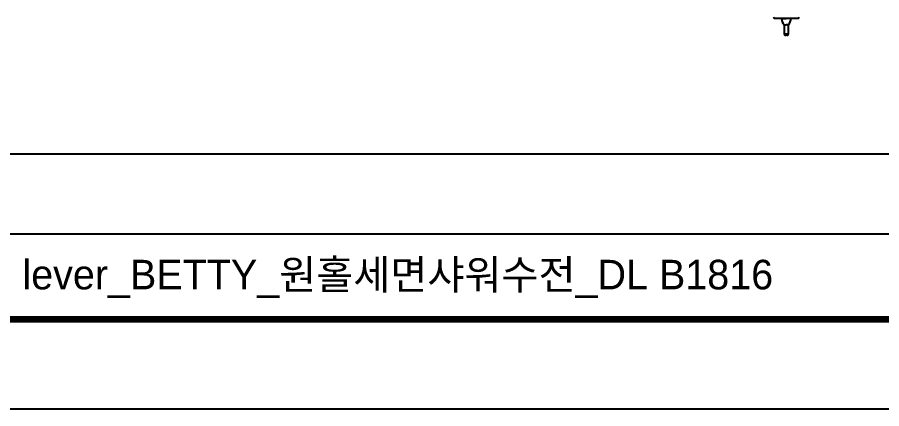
# Model space of a CAD drawing. Extents: x 1488 to 2842, y 0 to 992.
# Drawn here: x 1913.1 to 2324.5, y 0 to 186.1 of the extents above; entities that cross this region are included whole.
import ezdxf

# ---------------------------------------------------------------- set-up
doc = ezdxf.new("R2010")
doc.units = 0
doc.header["$LTSCALE"] = 10
doc.header["$MEASUREMENT"] = 0
doc.layers.get('0').update_dxf_attribs({"linetype": 'CONTINUOUS'})
doc.layers.add('1', color=7, linetype='CONTINUOUS')
doc.layers.add('치수선', color=7, linetype='CONTINUOUS', lineweight=20)
doc.styles.add('Daelim Dimension', font='')
doc.styles.get('Daelim Dimension').set_extended_font_data('나눔고딕')

msp = doc.modelspace()

# ---------------------------------------------------------------- linework, layer by layer
at = {"color": 5, "lineweight": -3}
msp.add_line((1509.68, 83.13), (2599.99, 83.13), dxfattribs=at)
at = {"lineweight": -3, "ltscale": 0.5}
msp.add_lwpolyline([(1487.9, 0), (2841.98, 0), (2841.98, 992.16), (1487.9, 992.16)], close=True, dxfattribs=at)
at = {"color": 5, "linetype": 'ByBlock', "lineweight": -3, "const_width": 3.12}
msp.add_lwpolyline([(1509.68, 42.48), (2820.08, 42.48), (2820.08, 969.12), (1509.68, 969.12)], close=True, dxfattribs=at)
at = {"layer": '1', "color": 7, "linetype": 'Continuous', "lineweight": -3}
for p, q in [((2273.46, 185.68), (2284.76, 185.68)), ((2276.91, 185.58), (2279.11, 185.58)), ((2279.11, 185.68), (2279.11, 185.58)), ((2281.31, 185.58), (2279.11, 185.58)), ((2278.11, 182.58), (2278.11, 178.18)), ((2278.11, 182.58), (2279.11, 182.58)), ((2280.11, 182.58), (2279.11, 182.58)), ((2280.11, 178.18), (2280.11, 182.58)), ((2279.11, 178.18), (2278.11, 178.18)), ((2278.71, 177.58), (2279.11, 177.58)), ((2280.11, 178.18), (2279.11, 178.18)), ((2279.51, 177.58), (2279.11, 177.58))]:
    msp.add_line(p, q, dxfattribs=at)
for centre, radius, start, end in [((2273.46, 186.18), 0.5, 181, 184), ((2273.46, 186.18), 0.5, 184, 270), ((2281.26, 185.58), 4.35, 180, 223.6029), ((2277.11, 185.98), 0.4, 270, 311.4098), ((2276.96, 185.58), 4.35, 316.3971, 0), ((2281.11, 185.98), 0.4, 228.5902, 270), ((2284.76, 186.18), 0.5, 270, 356), ((2284.76, 186.18), 0.5, 356, 359), ((2278.71, 178.18), 0.6, 180, 270.0008), ((2279.51, 178.18), 0.6, 269.9992, 0)]:
    msp.add_arc(centre, radius, start, end, dxfattribs=at)
at = {"layer": '치수선', "lineweight": -3}
msp.add_line((2437.6, 120.98), (1660.64, 120.98), dxfattribs=at)

# ---------------------------------------------------------------- texts
at = {"color": 2, "lineweight": -3, "insert": (1752.15, 70.81), "char_height": 14.0538, "width": 622.1015, "attachment_point": 1, "style": 'Daelim Dimension'}
msp.add_mtext('{\\fPretendard Variable SemiBold|b0|i0|c129|p2;대림바스(주)} Single lever_BETTY_원홀세면샤워수전_DL B1816', dxfattribs=at)

doc.saveas('drawing.dxf')
